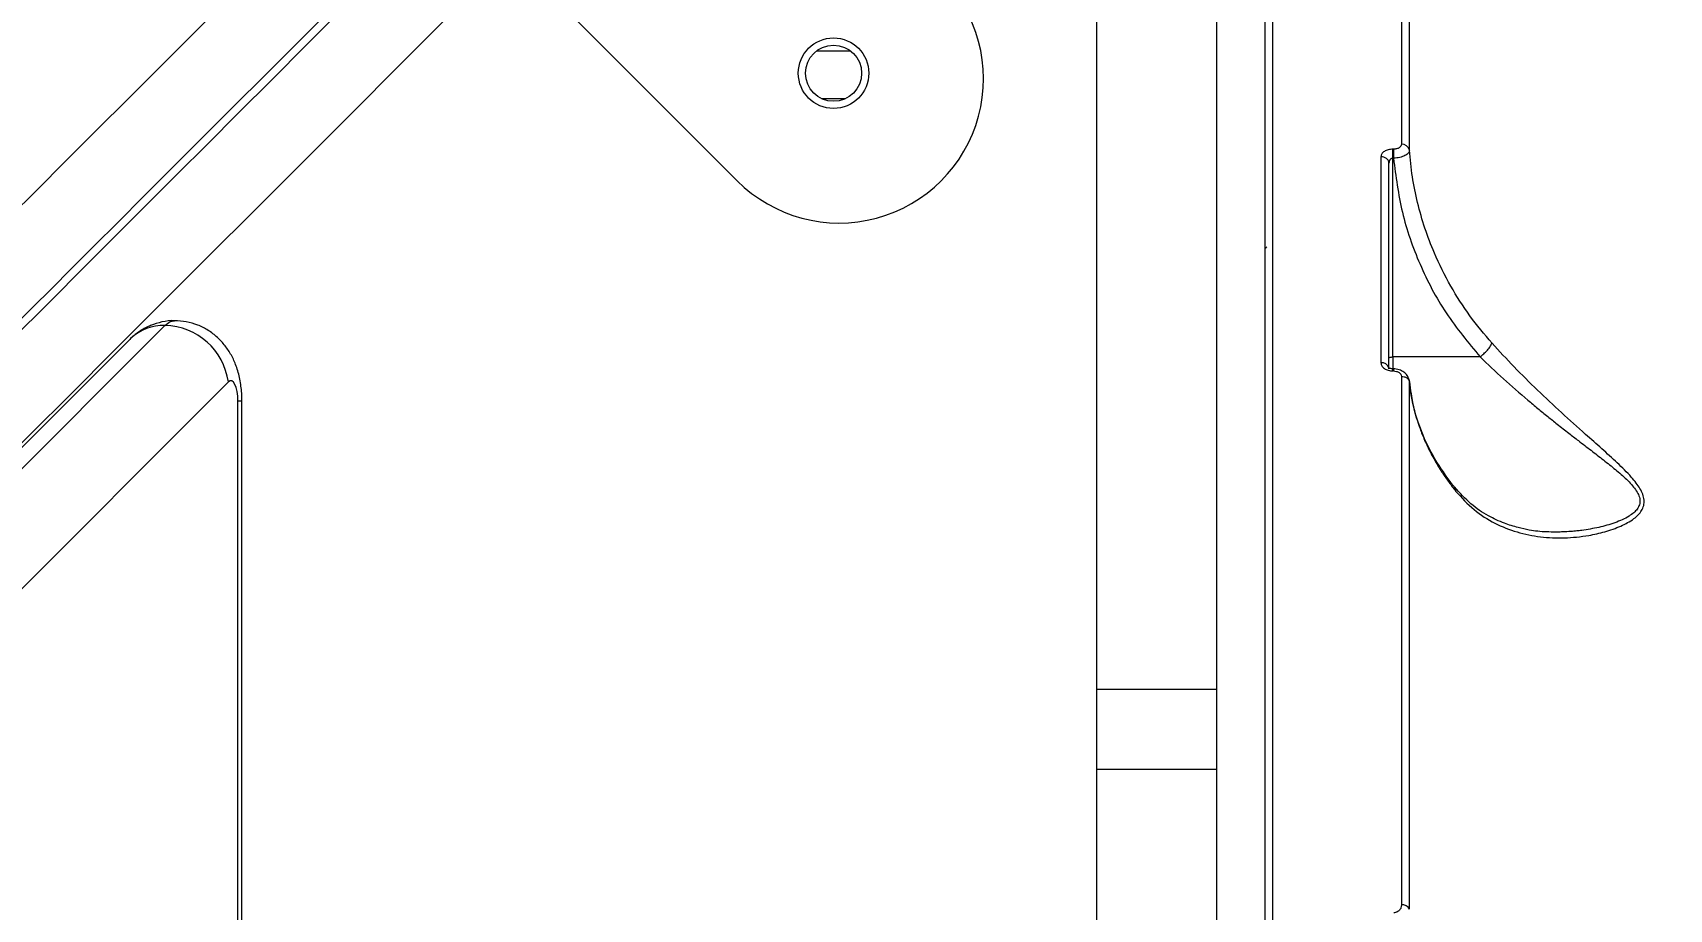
# Model space of a CAD drawing. Header units: millimetres. Extents: x -5609 to 5139, y -3980 to 3221.
# Drawn here: x 647.1 to 851.3, y 469.8 to 579.2 of the extents above; entities that cross this region are included whole.
import ezdxf

# ---------------------------------------------------------------- set-up
doc = ezdxf.new("R2010")
doc.units = ezdxf.units.MM
for name, color, linetype in [('DIKOM_ОБЪЕКТ', 7, 'Continuous'), ('DIKOM_РАЗМЕР_ЗОНА', 7, 'Continuous'), ('DIKOM_РАЗМЕР_ОБЪЕКТА', 7, 'Continuous')]:
    doc.layers.add(name, color=color, linetype=linetype)
doc.styles.add('style1', font='arial.ttf', dxfattribs={"width": 0.8})
doc.dimstyles.new('1-50', dxfattribs={"dimtxt": 300, "dimasz": 200, "dimexe": 100, "dimexo": 0, "dimgap": 100, "dimtad": 1, "dimtxsty": 'style1', "dimcen": 200, "dimclrd": 7, "dimclre": 7, "dimclrt": 7, "dimadec": 1, "dimazin": 2, "dimtfac": 1, "dimtmove": 0, "dimatfit": 2, "dimfxl": 0, "dimlwd": 25, "dimlwe": 18, "dimarcsym": 0})

# ---------------------------------------------------------------- blocks, each defined once
blk = doc.blocks.new('A$Cc336a1e3')
at = {"color": 7, "linetype": 'Continuous', "lineweight": 15}
for p, q in [((3615, 1939.31), (3615, 1770.15)), ((3600, 1935.05), (3600, 1770.15)), ((3638.06, 1884.6), (3638.06, 1838.21)), ((3639.06, 1837.47), (3639.06, 1883.75)), ((3621, 1860.29), (3621, 1140.02)), ((3531.13, 1857.7), (3555.17, 1833.66)), ((3565.11, 1849.9), (3569.28, 1849.9)), ((3635.5, 1836.66), (3635.5, 1810.94)), ((3637.08, 1837.6), (3637, 1837.6)), ((3637, 1811.67), (3637, 1836.47)), ((3637.08, 1836.47), (3637, 1836.47)), ((3479.35, 1813.86), (3206.24, 1540.53)), ((3479.45, 1813.96), (3479.35, 1813.86)), ((3647.89, 1811.67), (3637, 1811.67)), ((3637.07, 1810.19), (3636.98, 1810.19)), ((3637.06, 1809.93), (3637, 1809.93)), ((3491.66, 1808.55), (3193.07, 1509.73)), ((3638.06, 1809.25), (3638.06, 1743.28)), ((3639.06, 1742.74), (3639.06, 1808.57)), ((3492.86, 1558.9), (3492.86, 1806.2)), ((3493.35, 1558.9), (3493.35, 1806.2)), ((3615, 1770.15), (3600, 1770.15)), ((3600, 1770.15), (3600, 1760.17)), ((3615, 1770.15), (3615, 1760.17)), ((3615, 1760.17), (3600, 1760.17)), ((3600, 1760.17), (3600, 1599.9)), ((3615, 1760.17), (3615, 1599.9))]:
    blk.add_line(p, q, dxfattribs=at)
at = {"color": 8, "linetype": 'Continuous', "lineweight": 15}
for p, q in [((3622, 1500.91), (3622, 1856.55)), ((3568.63, 1843.9), (3565.75, 1843.9)), ((3207.56, 1539.21), (3483.75, 1815.61)), ((3637, 1811.67), (3637, 1810.19)), ((3638.97, 1808.88), (3639.06, 1808.57)), ((3492.86, 1806.2), (3493.35, 1806.2))]:
    blk.add_line(p, q, dxfattribs=at)
at = {"color": 7, "linetype": 'Continuous', "lineweight": 15, "flags": 128}
for points in [[(3449.49, 1814.24), (3451.34, 1816.09), (3453.45, 1818.2), (3455.81, 1820.56), (3458.43, 1823.18), (3461.29, 1826.05), (3464.41, 1829.16), (3467.76, 1832.51), (3471.35, 1836.11), (3475.18, 1839.93), (3479.23, 1843.99), (3483.51, 1848.26), (3488.01, 1852.76), (3492.72, 1857.47), (3497.64, 1862.39), (3502.76, 1867.51), (3508.07, 1872.82), (3513.58, 1878.33), (3519.26, 1884.01), (3525.12, 1889.88), (3531.15, 1895.9), (3537.34, 1902.09)], [(3548.47, 1899.08), (3542.48, 1893.09), (3536.64, 1887.25), (3530.97, 1881.58), (3525.47, 1876.08), (3520.14, 1870.75), (3515, 1865.61), (3510.05, 1860.66), (3505.29, 1855.9), (3500.73, 1851.34), (3496.38, 1846.99), (3492.23, 1842.84), (3488.31, 1838.92), (3484.61, 1835.22), (3481.13, 1831.74), (3477.89, 1828.5), (3474.87, 1825.49), (3472.1, 1822.71), (3469.57, 1820.18), (3467.28, 1817.89), (3465.24, 1815.85), (3463.45, 1814.06)], [(3464.16, 1813.35), (3465.95, 1815.14), (3467.99, 1817.18), (3470.28, 1819.47), (3472.81, 1822), (3475.58, 1824.78), (3478.59, 1827.79), (3481.84, 1831.04), (3485.32, 1834.51), (3489.02, 1838.21), (3492.94, 1842.14), (3497.08, 1846.28), (3501.43, 1850.63), (3505.99, 1855.19), (3510.75, 1859.95), (3515.71, 1864.9), (3520.85, 1870.05), (3526.18, 1875.37), (3531.68, 1880.88), (3537.35, 1886.55), (3543.19, 1892.38), (3549.18, 1898.37)], [(3552.19, 1887.25), (3546, 1881.06), (3539.97, 1875.03), (3534.11, 1869.17), (3528.43, 1863.48), (3522.92, 1857.98), (3517.61, 1852.66), (3512.49, 1847.54), (3507.57, 1842.62), (3502.86, 1837.91), (3498.36, 1833.41), (3494.08, 1829.14), (3490.03, 1825.08), (3486.2, 1821.26), (3482.61, 1817.66), (3479.26, 1814.31), (3476.14, 1811.2), (3473.28, 1808.33), (3470.66, 1805.71), (3468.3, 1803.35), (3466.19, 1801.24), (3464.34, 1799.39)], [(3492.86, 1806.2), (3492.83, 1806.79), (3492.76, 1807.35), (3492.64, 1807.85), (3492.48, 1808.25), (3492.29, 1808.53), (3492.08, 1808.68), (3491.87, 1808.69), (3491.66, 1808.55)]]:
    blk.add_lwpolyline(points, dxfattribs=at)
at = {"color": 8, "linetype": 'Continuous', "lineweight": 15, "flags": 128}
blk.add_lwpolyline([(3483.75, 1815.61), (3484.41, 1816.08), (3484.96, 1816.2)], dxfattribs=at)
at = {"color": 7, "linetype": 'Continuous', "lineweight": 15}
for radius in [4.4, 3.5]:
    blk.add_circle((3567.19, 1847.09), radius, dxfattribs=at)
for centre, radius, start, end in [((3567.9, 1846.39), 18, 225, 45), ((3638.14, 1837.28), 0.937, 11.5111, 94.8544), ((3483.54, 1807.42), 8.2, 7.9757, 88.5108), ((3638.21, 1742.36), 0.928, 24.1053, 99.2907)]:
    blk.add_arc(centre, radius, start, end, dxfattribs=at)
at = {"color": 8, "linetype": 'Continuous', "lineweight": 15}
for centre, radius, start, end in [((3621.42, 1824.97), 0.425, 113.0314, 172.1906), ((3483.66, 1809.46), 6.16, 89.1404, 133.0692), ((3635.6, 1810), 0.946, 20.578, 95.9884)]:
    blk.add_arc(centre, radius, start, end, dxfattribs=at)
at = {"color": 7, "linetype": 'Continuous', "lineweight": 15}
for points, knots in [([(3638.06, 1838.21), (3638.05, 1838.14), (3638.02, 1837.98), (3637.84, 1837.81), (3637.64, 1837.71), (3637.47, 1837.65), (3637.28, 1837.61), (3637.15, 1837.61), (3637.08, 1837.6)], [0, 0, 0, 0, 0.249759, 0.499026, 0.624612, 0.749211, 0.874498, 1, 1, 1, 1]), ([(3637, 1837.6), (3636.9, 1837.6), (3636.7, 1837.59), (3636.41, 1837.54), (3636.15, 1837.45), (3635.85, 1837.29), (3635.56, 1837.03), (3635.52, 1836.79), (3635.5, 1836.66)], [0, 0, 0, 0, 0.125342, 0.251014, 0.375608, 0.501307, 0.750499, 1, 1, 1, 1]), ([(3636.5, 1835.86), (3636.49, 1835.96), (3636.47, 1836.12), (3636.34, 1836.31), (3636.21, 1836.43), (3636.05, 1836.54), (3635.82, 1836.64), (3635.63, 1836.65), (3635.5, 1836.66)], [0, 0, 0, 0, 0.239434, 0.368327, 0.500015, 0.63161, 0.760585, 1, 1, 1, 1]), ([(3637, 1836.47), (3636.96, 1836.47), (3636.88, 1836.46), (3636.78, 1836.42), (3636.69, 1836.35), (3636.59, 1836.24), (3636.52, 1836.07), (3636.51, 1835.93), (3636.5, 1835.86)], [0, 0, 0, 0, 0.121805, 0.251044, 0.368697, 0.500862, 0.750282, 1, 1, 1, 1]), ([(3637, 1836.47), (3637, 1836.57), (3637, 1836.78), (3637, 1837.1), (3637, 1837.4), (3637, 1837.54), (3637, 1837.6)], [0, 0, 0, 0, 0.243652, 0.500034, 0.756389, 1, 1, 1, 1]), ([(3637.08, 1837.6), (3637.08, 1837.54), (3637.08, 1837.4), (3637.08, 1837.1), (3637.08, 1836.78), (3637.08, 1836.57), (3637.08, 1836.47)], [0, 0, 0, 0, 0.243611, 0.499966, 0.756348, 1, 1, 1, 1]), ([(3639.06, 1837.47), (3639.03, 1837.35), (3638.97, 1837.11), (3638.52, 1836.79), (3637.87, 1836.55), (3637.34, 1836.5), (3637.08, 1836.47)], [0, 0, 0, 0, 0.245902, 0.494577, 0.746281, 1, 1, 1, 1]), ([(3637.08, 1836.47), (3637.37, 1834.22), (3637.94, 1829.7), (3640.23, 1823.2), (3643.43, 1817.05), (3646.4, 1813.46), (3647.89, 1811.67)], [0, 0, 0, 0, 0.249778, 0.499781, 0.750115, 1, 1, 1, 1]), ([(3649.37, 1813.39), (3648.42, 1814.51), (3646.52, 1816.76), (3644.12, 1820.54), (3642.28, 1824.23), (3640.95, 1827.74), (3640.04, 1830.92), (3639.38, 1834.17), (3639.16, 1836.37), (3639.06, 1837.47)], [0, 0, 0, 0, 0.162669, 0.327225, 0.500005, 0.62458, 0.750027, 0.874633, 1, 1, 1, 1]), ([(3636.5, 1810.2), (3636.5, 1814.67), (3636.5, 1823.6), (3636.5, 1831.77), (3636.5, 1835.86)], [0, 0, 0, 0, 0.500003, 1, 1, 1, 1]), ([(3484.97, 1816.2), (3484.96, 1816.2), (3484.42, 1816.25), (3483.39, 1816.07), (3481.97, 1815.66), (3480.71, 1815), (3479.87, 1814.36), (3479.45, 1813.95), (3479.35, 1813.86)], [0, 0, 0, 0, 0.006374, 0.257082, 0.492964, 0.717063, 0.932372, 1, 1, 1, 1]), ([(3493.35, 1806.2), (3493.35, 1806.52), (3493.33, 1807.43), (3493.13, 1808.9), (3492.7, 1810.48), (3492.08, 1811.88), (3491.29, 1813.09), (3490.32, 1814.15), (3489.16, 1815.03), (3487.85, 1815.7), (3486.43, 1816.12), (3485.45, 1816.17), (3484.97, 1816.2)], [0, 0, 0, 0, 0.064697, 0.184184, 0.303598, 0.405991, 0.503863, 0.601742, 0.700648, 0.800643, 0.901439, 1, 1, 1, 1]), ([(3636.5, 1811.51), (3636.51, 1811.53), (3636.52, 1811.58), (3636.64, 1811.63), (3636.8, 1811.67), (3636.93, 1811.67), (3637, 1811.67)], [0, 0, 0, 0, 0.249975, 0.500154, 0.750044, 1, 1, 1, 1]), ([(3644.82, 1794.94), (3645.57, 1794.12), (3647.07, 1792.49), (3649.69, 1790.85), (3652.48, 1789.74), (3655.41, 1789.16), (3658.42, 1789.03), (3661.12, 1789.3), (3663.49, 1789.83), (3665.42, 1790.5), (3666.82, 1791.26), (3667.63, 1791.96), (3668.06, 1792.5), (3668.33, 1793.11), (3668.41, 1794.03), (3668.02, 1795.01), (3667.36, 1795.96), (3666.46, 1797.04), (3665.02, 1798.46), (3663.07, 1800.22), (3660.73, 1802.29), (3658.03, 1804.71), (3655.03, 1807.52), (3652.1, 1810.43), (3650.28, 1812.41), (3649.37, 1813.39)], [0, 0, 0, 0, 0.061596, 0.12311, 0.184721, 0.246759, 0.308515, 0.370709, 0.412988, 0.456994, 0.496965, 0.513878, 0.529199, 0.545483, 0.561961, 0.594426, 0.609744, 0.626661, 0.668402, 0.710541, 0.752612, 0.814578, 0.876385, 0.938485, 1, 1, 1, 1]), ([(3647.89, 1811.67), (3648, 1811.77), (3648.27, 1812), (3648.71, 1812.43), (3649.06, 1812.85), (3649.28, 1813.18), (3649.34, 1813.32), (3649.37, 1813.39)], [0, 0, 0, 0, 0.165815, 0.393377, 0.678381, 0.836936, 1, 1, 1, 1]), ([(3647.89, 1811.67), (3647.89, 1811.67), (3647.89, 1811.67), (3647.89, 1811.67), (3647.89, 1811.67), (3647.89, 1811.67)], [0, 0, 0, 0, 0.537653, 0.791533, 1, 1, 1, 1]), ([(3635.5, 1810.94), (3635.52, 1810.81), (3635.57, 1810.55), (3635.91, 1810.21), (3636.41, 1809.98), (3636.8, 1809.95), (3637, 1809.93)], [0, 0, 0, 0, 0.250029, 0.499842, 0.749471, 1, 1, 1, 1]), ([(3637, 1810.19), (3636.94, 1810.2), (3636.82, 1810.2), (3636.68, 1810.23), (3636.58, 1810.27), (3636.5, 1810.31), (3636.46, 1810.34), (3636.47, 1810.34), (3636.47, 1810.34)], [0, 0, 0, 0, 0.184055, 0.353626, 0.510529, 0.655637, 0.918513, 1, 1, 1, 1]), ([(3639.01, 1808.86), (3638.95, 1809.03), (3638.82, 1809.39), (3638.38, 1809.81), (3637.77, 1810.13), (3637.3, 1810.17), (3637.06, 1810.19)], [0, 0, 0, 0, 0.216145, 0.458245, 0.720764, 1, 1, 1, 1]), ([(3637.06, 1809.93), (3637.19, 1809.92), (3637.45, 1809.9), (3637.78, 1809.74), (3638.01, 1809.52), (3638.04, 1809.34), (3638.06, 1809.25)], [0, 0, 0, 0, 0.24959, 0.499392, 0.749507, 1, 1, 1, 1]), ([(3638.06, 1809.25), (3638.18, 1809.24), (3638.43, 1809.22), (3638.76, 1809.07), (3638.99, 1808.84), (3639.04, 1808.66), (3639.06, 1808.57)], [0, 0, 0, 0, 0.241066, 0.5, 0.758923, 1, 1, 1, 1]), ([(3644.75, 1795.34), (3643.96, 1796.39), (3642.38, 1798.49), (3640.69, 1801.89), (3639.47, 1805.4), (3639.16, 1807.8), (3639, 1809)], [0, 0, 0, 0, 0.250191, 0.499563, 0.750812, 1, 1, 1, 1]), ([(3639.06, 1808.57), (3639.12, 1808.06), (3639.26, 1806.87), (3639.66, 1804.97), (3640.22, 1803.11), (3640.88, 1801.43), (3641.56, 1799.96), (3642.34, 1798.53), (3643.15, 1797.22), (3643.97, 1796.03), (3644.55, 1795.29), (3644.82, 1794.94)], [0, 0, 0, 0, 0.105788, 0.249498, 0.398109, 0.500859, 0.614748, 0.721601, 0.821434, 0.914227, 1, 1, 1, 1]), ([(3657.3, 1789.82), (3656.92, 1789.82), (3656.21, 1789.83), (3655.13, 1789.89), (3653.9, 1790.08), (3652.49, 1790.39), (3650.77, 1790.93), (3648.77, 1791.86), (3646.64, 1793.26), (3645.35, 1794.71), (3644.69, 1795.45)], [0, 0, 0, 0, 0.093328, 0.175703, 0.249368, 0.343893, 0.468844, 0.622497, 0.805975, 1, 1, 1, 1]), ([(3638.06, 1743.28), (3638.05, 1743.16), (3638.03, 1742.93), (3637.87, 1742.67), (3637.68, 1742.49), (3637.51, 1742.39), (3637.31, 1742.32), (3637.17, 1742.31), (3637.1, 1742.31)], [0, 0, 0, 0, 0.248792, 0.4983, 0.626445, 0.749261, 0.875384, 1, 1, 1, 1])]:
    blk.add_open_spline(points, degree=3, knots=knots, dxfattribs=at)
at = {"color": 8, "linetype": 'Continuous', "lineweight": 15}
for points, knots in [([(3647.89, 1811.67), (3648.84, 1810.76), (3650.76, 1808.93), (3653.21, 1806.8), (3655.08, 1805.25), (3656.29, 1804.26), (3657.59, 1803.22), (3658.87, 1802.22), (3660.28, 1801.13), (3661.73, 1800.02), (3663.28, 1798.82), (3664.78, 1797.63), (3665.96, 1796.6), (3666.77, 1795.77), (3667.29, 1795.13), (3667.67, 1794.49), (3667.86, 1793.84), (3667.8, 1793.22), (3667.51, 1792.68), (3667.06, 1792.21), (3666.18, 1791.58), (3664.71, 1790.93), (3662.69, 1790.37), (3661.08, 1790.09), (3659.91, 1789.95), (3659.13, 1789.88), (3658.33, 1789.84), (3657.72, 1789.82), (3657.41, 1789.82), (3657.33, 1789.82), (3657.3, 1789.82)], [0, 0, 0, 0, 0.090481, 0.182034, 0.218118, 0.25391, 0.287831, 0.330265, 0.364372, 0.410189, 0.45613, 0.501664, 0.546834, 0.570674, 0.591675, 0.613728, 0.63545, 0.657285, 0.679121, 0.69995, 0.723568, 0.782532, 0.843542, 0.905927, 0.92333, 0.944849, 0.973399, 0.992425, 0.997391, 1, 1, 1, 1]), ([(3637, 1809.93), (3637, 1810.01), (3637, 1810.12), (3637, 1810.19), (3637, 1810.19), (3637, 1810.19)], [0, 0, 0, 0, 0.506722, 0.78045, 1, 1, 1, 1]), ([(3637.06, 1810.19), (3637.06, 1810.19), (3637.06, 1810.19), (3637.06, 1810.12), (3637.06, 1810.01), (3637.06, 1809.93)], [0, 0, 0, 0, 0.2026, 0.482273, 1, 1, 1, 1]), ([(3644.68, 1795.41), (3644.69, 1795.4), (3644.8, 1795.29), (3644.81, 1795.1), (3644.82, 1794.94)], [0, 0, 0, 0, 0.101882, 1, 1, 1, 1])]:
    blk.add_open_spline(points, degree=3, knots=knots, dxfattribs=at)
blk = doc.blocks.new('*D1')
at = {"layer": 'Defpoints', "color": 0, "transparency": 16777216}
for p in [(791.33, 1721.44), (-4598.5, -1272.9), (790.33, -1272.9)]:
    blk.add_point(p, dxfattribs=at)
at = {"layer": 'DIKOM_РАЗМЕР_ОБЪЕКТА', "color": 7, "lineweight": 18, "transparency": 16777216}
for p, q in [((791.33, 1721.44), (-4698.5, 1721.44)), ((790.33, -1272.9), (-4698.5, -1272.9))]:
    blk.add_line(p, q, dxfattribs=at)
at = {"layer": 'DIKOM_РАЗМЕР_ОБЪЕКТА', "color": 7, "lineweight": 25, "transparency": 16777216}
blk.add_line((-4598.5, 1521.44), (-4598.5, -1072.9), dxfattribs=at)
at = {"layer": 'DIKOM_РАЗМЕР_ОБЪЕКТА', "color": 7, "transparency": 16777216}
for points in [[(-4631.83, 1521.44), (-4565.17, 1521.44), (-4598.5, 1721.44)], [(-4631.83, -1072.9), (-4565.17, -1072.9), (-4598.5, -1272.9)]]:
    blk.add_solid(points, dxfattribs=at)
at = {"layer": 'DIKOM_РАЗМЕР_ОБЪЕКТА', "color": 7, "transparency": 16777216, "insert": (-4851.77, 224.27), "char_height": 300, "attachment_point": 5, "rotation": 90, "style": 'style1'}
blk.add_mtext('3000', dxfattribs=at)
blk = doc.blocks.new('*D2')
at = {"layer": 'Defpoints', "color": 0, "transparency": 16777216}
for p in [(-5158.5, 3221.44), (639.33, 3221.44), (2080.28, -2772.9)]:
    blk.add_point(p, dxfattribs=at)
at = {"layer": 'DIKOM_РАЗМЕР_ЗОНА', "color": 7, "lineweight": 18, "transparency": 16777216}
for p, q in [((639.33, 3221.44), (-5258.5, 3221.44)), ((2080.28, -2772.9), (-5258.5, -2772.9))]:
    blk.add_line(p, q, dxfattribs=at)
at = {"layer": 'DIKOM_РАЗМЕР_ЗОНА', "color": 7, "lineweight": 25, "transparency": 16777216}
blk.add_line((-5158.5, -2572.9), (-5158.5, 3021.44), dxfattribs=at)
at = {"layer": 'DIKOM_РАЗМЕР_ЗОНА', "color": 7, "transparency": 16777216}
for points in [[(-5191.83, 3021.44), (-5125.17, 3021.44), (-5158.5, 3221.44)], [(-5191.83, -2572.9), (-5125.17, -2572.9), (-5158.5, -2772.9)]]:
    blk.add_solid(points, dxfattribs=at)
at = {"layer": 'DIKOM_РАЗМЕР_ЗОНА', "color": 7, "transparency": 16777216, "insert": (-5411.67, 224.27), "char_height": 300, "attachment_point": 5, "rotation": 90, "style": 'style1'}
blk.add_mtext('6000', dxfattribs=at)

msp = doc.modelspace()

# ---------------------------------------------------------------- block references
at = {"layer": 'DIKOM_ОБЪЕКТ'}
msp.add_blockref('A$Cc336a1e3', (-2820.166, -1272.903), dxfattribs=at)

# ---------------------------------------------------------------- dimensions: what is measured, and where the dimension line sits
at = {"layer": 'DIKOM_РАЗМЕР_ЗОНА'}
dim = msp.add_linear_dim(base=(-5158.5, 3221.444), p1=(2080.276, -2772.903), p2=(639.334, 3221.444), angle=90, text='6000', dimstyle='1-50', dxfattribs=at)
dim.commit()
dim.dimension.update_dxf_attribs({"geometry": '*D2', "text_midpoint": (-5158.5, 224.27), "dimtype": 160})
at = {"layer": 'DIKOM_РАЗМЕР_ОБЪЕКТА'}
dim = msp.add_linear_dim(base=(-4598.5, -1272.903), p1=(791.335, 1721.444), p2=(790.335, -1272.903), angle=90, text='3000', dimstyle='1-50', dxfattribs=at)
dim.commit()
dim.dimension.update_dxf_attribs({"geometry": '*D1', "text_midpoint": (-4598.5, 224.27), "dimtype": 160})

doc.saveas('drawing.dxf')
